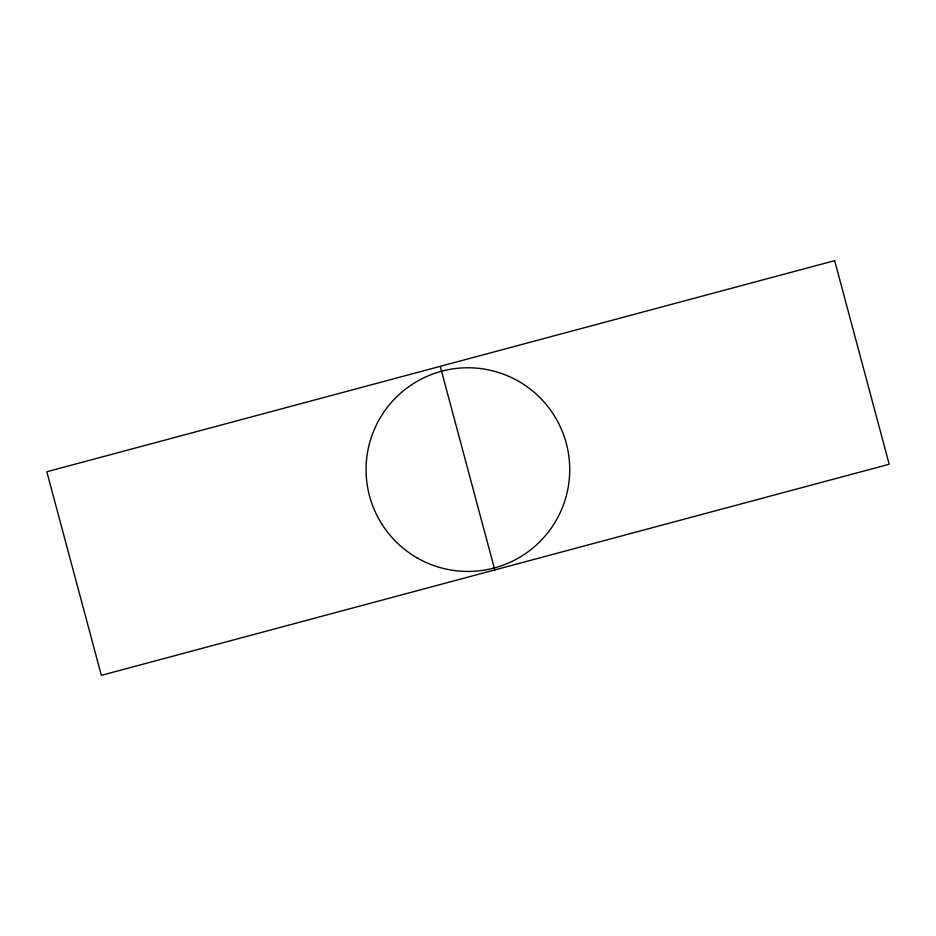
<?xml version="1.0" encoding="UTF-8"?>
<svg xmlns="http://www.w3.org/2000/svg" width="936" height="936" viewBox="0 0 936 936"><rect width="100%" height="100%" fill="white"/><g stroke="black" fill="none" stroke-linecap="round" stroke-linejoin="round"><path stroke-width="1.4" d="M440.236 366.327L494.781 569.93M834.643 260.653L46.8 471.756L101.357 675.347L889.2 464.244L834.643 260.653M416.988 557.798A101.825 101.825 0 0 0 569.731 469.603A101.825 101.825 0 0 0 416.988 381.42A101.825 101.825 0 0 0 416.988 557.798"/></g></svg>
